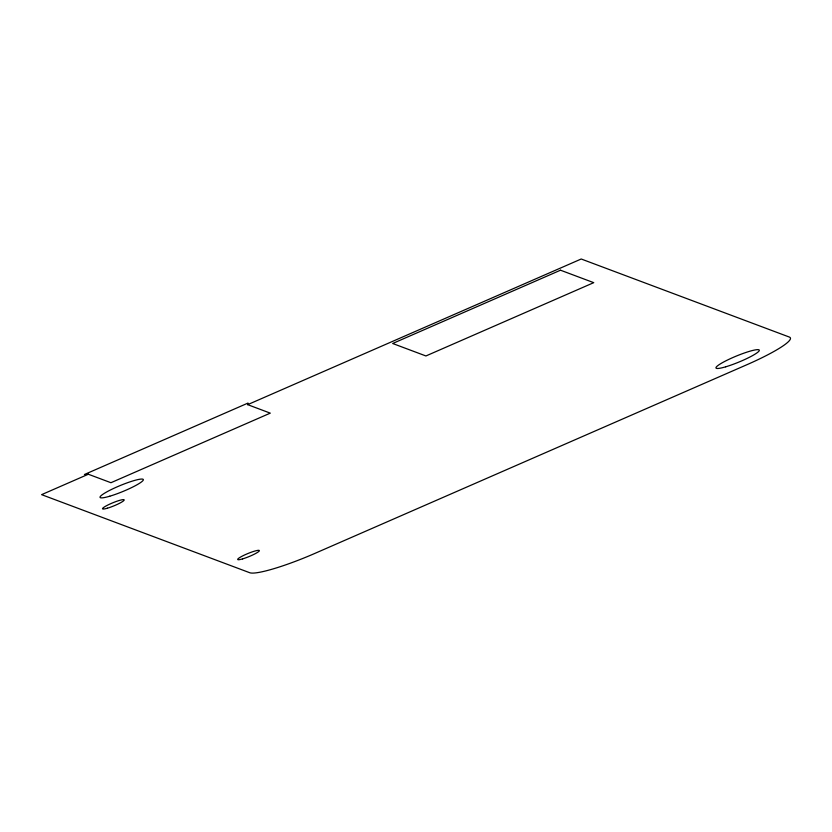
<?xml version="1.0" encoding="UTF-8"?>
<svg xmlns="http://www.w3.org/2000/svg" width="832" height="832" viewBox="0 0 832 832"><rect width="100%" height="100%" fill="white"/><g stroke="black" fill="none" stroke-linecap="round" stroke-linejoin="round"><path stroke-width="1.25" d="M247.676 404.654L248.03 403.062L84.438 474.5L88.338 474.24L110.937 482.716L270.275 413.14L247.676 404.654L581.214 259.002L789.329 337.054A59.519 8.289 -22.4 0 1 746.616 364.842L314.933 553.374A59.519 8.289 -22.4 0 1 249.714 572.718L41.6 494.655L88.338 474.24M560.508 270.202L392.673 343.491L425.911 355.961L593.736 282.662L560.508 270.202M725.743 366.798A23.431 3.266 -22.4 0 0 759.294 350.522A23.431 3.266 -22.4 0 0 727.854 359.85A23.431 3.266 -22.4 0 0 725.743 366.798M109.782 496.205A23.431 3.266 -22.4 0 0 143.333 479.939A23.431 3.266 -22.4 0 0 111.883 489.268A23.431 3.266 -22.4 0 0 109.782 496.205M242.59 558.896A11.721 1.633 -22.4 0 0 259.366 550.763A11.721 1.633 -22.4 0 0 243.641 555.422A11.721 1.633 -22.4 0 0 242.59 558.896M107.422 508.196A11.721 1.633 -22.4 0 0 124.197 500.063A11.721 1.633 -22.4 0 0 108.472 504.722A11.721 1.633 -22.4 0 0 107.422 508.196"/></g></svg>
